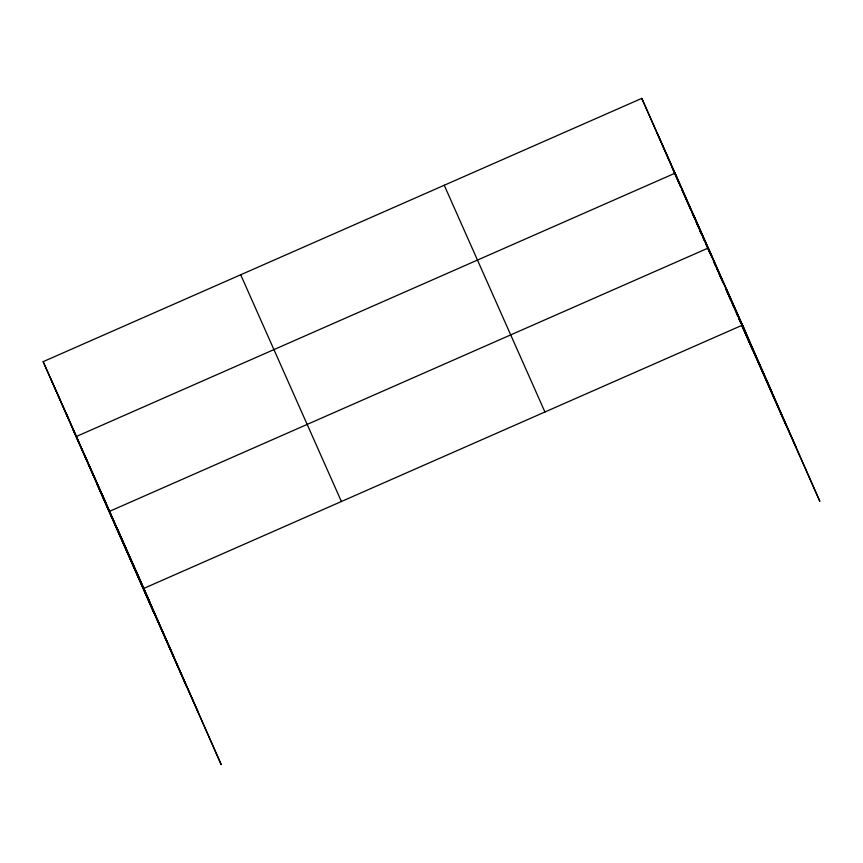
<?xml version="1.0" encoding="UTF-8"?>
<svg xmlns="http://www.w3.org/2000/svg" width="863" height="863" viewBox="0 0 863 863"><rect width="100%" height="100%" fill="white"/><g stroke="black" fill="none" stroke-linecap="round" stroke-linejoin="round"><path stroke-width="1.29" d="M135.944 570.605L221.208 764.629L43.15 361.662L641.792 98.371L748.437 338.652M76.376 436.484L675.028 173.193L709.397 251.489M109.612 511.306L708.253 248.015L785.61 424.251M143.841 588.393L742.493 325.103L819.85 501.338L742.158 326.408M678.458 181.715L671.813 166.753L681.015 187.724M678.976 182.87L681.015 187.476M681.533 188.63L683.572 193.226M684.089 194.38L688.685 204.736M689.203 205.89L691.241 210.496M691.759 211.651L698.911 227.767M699.429 228.911L717.315 269.202M717.833 270.356L719.871 274.963M720.389 276.106L722.428 280.712M722.935 281.867L724.985 286.473M725.492 287.616L732.655 303.733M733.162 304.887L771.997 392.331M699.677 230.13L700.702 232.427M706.322 245.092L708.372 249.698M708.879 250.842L710.411 254.305M713.485 261.209L715.524 265.815M716.549 268.113L718.081 271.565M719.106 273.873L720.637 277.325M721.144 278.469L723.194 283.075M726.258 289.979L728.307 294.585M730.864 300.346L728.814 295.739L733.636 306.721M732.903 304.952L735.977 311.856M736.484 313.01L738.016 316.462M739.041 318.76L796.279 447.649M444.24 185.254L544.941 411.985M240.701 274.779L341.403 501.511M43.15 361.662L149.795 601.943M72.665 428.9L173.355 655.632M96.947 484.208L197.638 710.939M726.689 289.526L745.805 332.719M692.913 213.485L711.641 255.804M709.936 252.719L712.094 257.638M714.251 262.546L722.342 280.993M726.117 289.59L728.275 294.51M736.312 312.816L737.919 316.484M738.998 318.922L740.605 322.579M741.673 325.027L752.385 349.429M657.131 132.902L678.415 180.982M641.792 98.371L671.306 165.599M682.094 190.184L685.341 197.562M685.88 198.792L690.734 209.849M692.353 213.539L693.971 217.228M696.128 222.136L698.264 227.023M699.332 229.461L701.479 234.337M703.086 238.005L704.154 240.443M117.508 529.095L139.256 578.221M101.942 494.035L186.969 687.541M84.045 453.755L105.329 501.824M66.16 413.463L153.743 612.719M50.82 378.933L69.547 421.252"/></g></svg>
